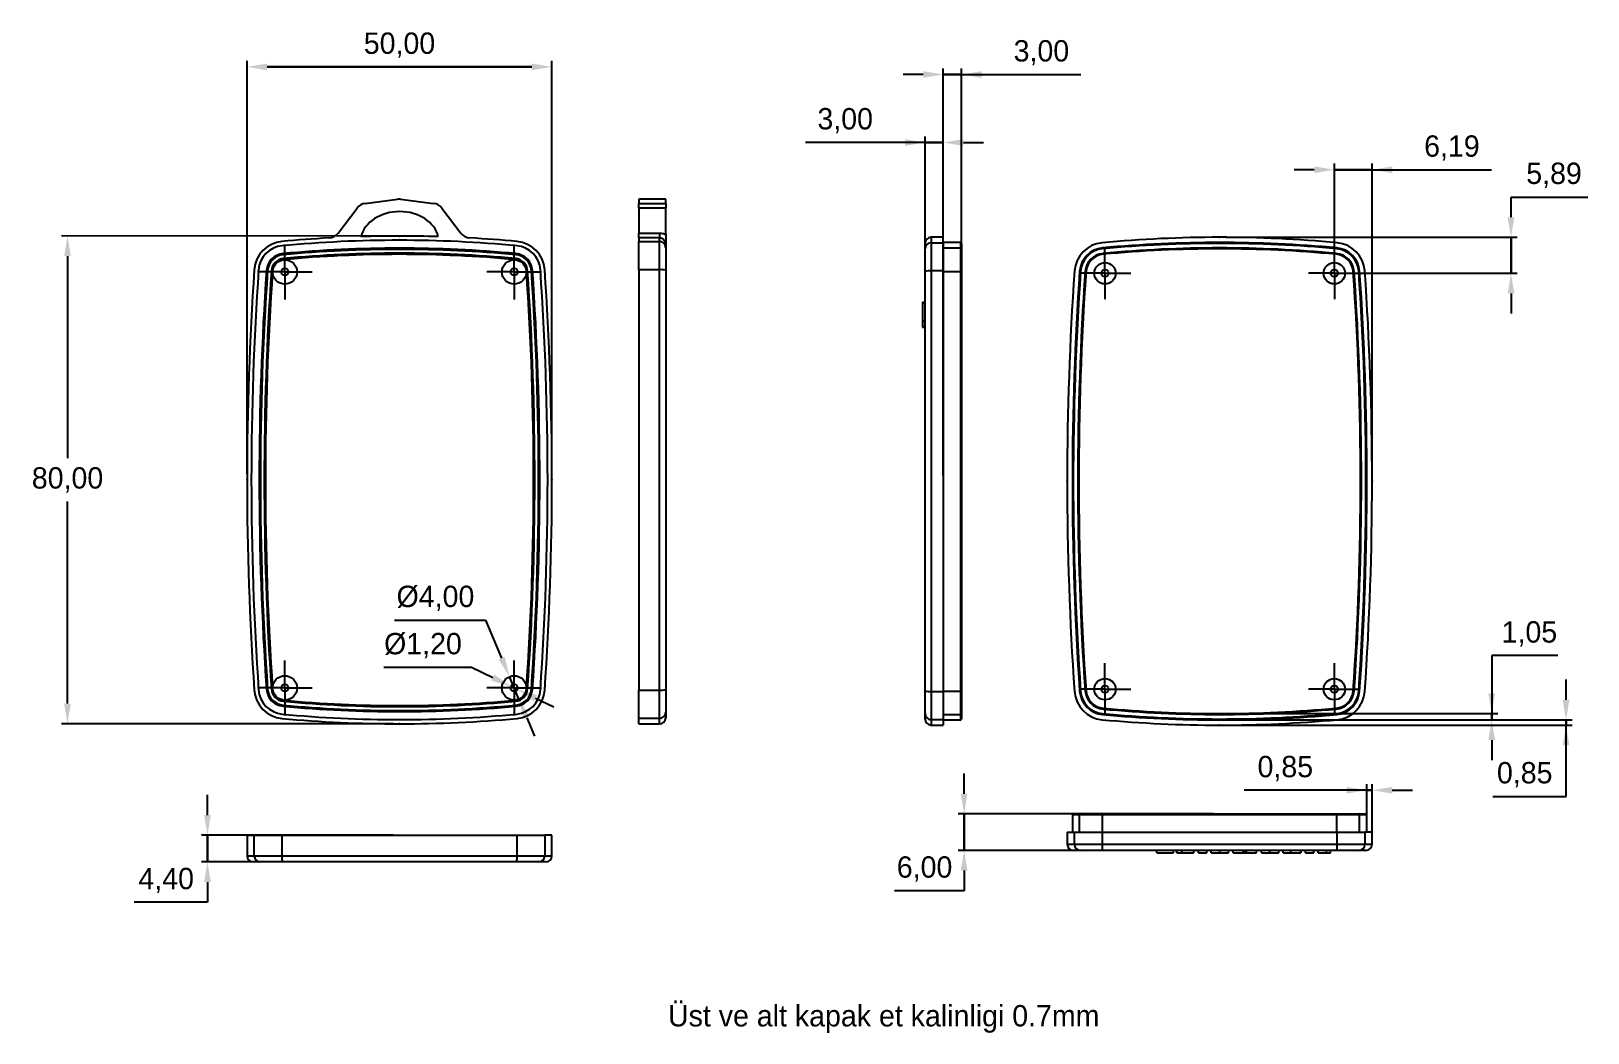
# Model space of a CAD drawing. Extents: x 13 to 268, y 44 to 208.
import ezdxf

# ---------------------------------------------------------------- set-up
doc = ezdxf.new("R2010")
doc.units = 0
doc.header["$PDSIZE"] = -1
doc.layers.get('0').update_dxf_attribs({"linetype": 'CONTINUOUS'})
doc.layers.get('DEFPOINTS').update_dxf_attribs({"linetype": 'CONTINUOUS'})
doc.dimstyles.new('ISO-25', dxfattribs={"dimtxt": 2.5, "dimasz": 2.5, "dimexe": 1.25, "dimexo": 0.625, "dimtad": 1, "dimtxsty": 'STANDARD', "dimcen": 2.5, "dimazin": 3, "dimtfac": 1, "dimtmove": 0, "dimatfit": 3})

# ---------------------------------------------------------------- blocks, each defined once
blk = doc.blocks.new('SW_CENTERMARKSYMBOL_0')
at = {"color": 0, "linetype": 'CONTINUOUS'}
for p, q in [((0, 2.5), (0, 4.25)), ((-2.5, 0), (-4.25, 0)), ((0, 0), (-2.5, 0)), ((0, 0), (0, 2.5)), ((0, 0), (0, -2.5)), ((0, 0), (2.5, 0)), ((2.5, 0), (4.25, 0)), ((0, -2.5), (0, -4.25))]:
    blk.add_line(p, q, dxfattribs=at)
blk = doc.blocks.new('SW_CENTERMARKSYMBOL_1')
at = {"color": 0, "linetype": 'CONTINUOUS'}
for p, q in [((0, 2.5), (0, 4.25)), ((-2.5, 0), (-4.25, 0)), ((0, 0), (-2.5, 0)), ((0, 0), (0, 2.5)), ((0, 0), (0, -2.5)), ((0, 0), (2.5, 0)), ((2.5, 0), (4.25, 0)), ((0, -2.5), (0, -4.25))]:
    blk.add_line(p, q, dxfattribs=at)
blk = doc.blocks.new('SW_CENTERMARKSYMBOL_2')
at = {"color": 0, "linetype": 'CONTINUOUS'}
for p, q in [((0, 2.5), (0, 4.25)), ((-2.5, 0), (-4.25, 0)), ((0, 0), (-2.5, 0)), ((0, 0), (0, 2.5)), ((0, 0), (0, -2.5)), ((0, 0), (2.5, 0)), ((2.5, 0), (4.25, 0)), ((0, -2.5), (0, -4.25))]:
    blk.add_line(p, q, dxfattribs=at)
blk = doc.blocks.new('SW_CENTERMARKSYMBOL_3')
at = {"color": 0, "linetype": 'CONTINUOUS'}
for p, q in [((0, 2.5), (0, 4.25)), ((-2.5, 0), (-4.25, 0)), ((0, 0), (-2.5, 0)), ((0, 0), (0, 2.5)), ((0, 0), (0, -2.5)), ((0, 0), (2.5, 0)), ((2.5, 0), (4.25, 0)), ((0, -2.5), (0, -4.25))]:
    blk.add_line(p, q, dxfattribs=at)
blk = doc.blocks.new('SW_CENTERMARKSYMBOL_4')
at = {"color": 0, "linetype": 'CONTINUOUS'}
for p, q in [((0, 2.5), (0, 4.5)), ((-2.5, 0), (-4.5, 0)), ((0, 0), (-2.5, 0)), ((0, 0), (0, 2.5)), ((0, 0), (0, -2.5)), ((0, 0), (2.5, 0)), ((2.5, 0), (4.5, 0)), ((0, -2.5), (0, -4.5))]:
    blk.add_line(p, q, dxfattribs=at)
blk = doc.blocks.new('SW_CENTERMARKSYMBOL_5')
at = {"color": 0, "linetype": 'CONTINUOUS'}
for p, q in [((0, 2.5), (0, 4.5)), ((-2.5, 0), (-4.5, 0)), ((0, 0), (-2.5, 0)), ((0, 0), (0, 2.5)), ((0, 0), (0, -2.5)), ((0, 0), (2.5, 0)), ((2.5, 0), (4.5, 0)), ((0, -2.5), (0, -4.5))]:
    blk.add_line(p, q, dxfattribs=at)
blk = doc.blocks.new('SW_CENTERMARKSYMBOL_6')
at = {"color": 0, "linetype": 'CONTINUOUS'}
for p, q in [((0, 2.5), (0, 4.5)), ((-2.5, 0), (-4.5, 0)), ((0, 0), (-2.5, 0)), ((0, 0), (0, 2.5)), ((0, 0), (0, -2.5)), ((0, 0), (2.5, 0)), ((2.5, 0), (4.5, 0)), ((0, -2.5), (0, -4.5))]:
    blk.add_line(p, q, dxfattribs=at)
blk = doc.blocks.new('SW_CENTERMARKSYMBOL_7')
at = {"color": 0, "linetype": 'CONTINUOUS'}
for p, q in [((0, 2.5), (0, 4.5)), ((-2.5, 0), (-4.5, 0)), ((0, 0), (-2.5, 0)), ((0, 0), (0, 2.5)), ((0, 0), (0, -2.5)), ((0, 0), (2.5, 0)), ((2.5, 0), (4.5, 0)), ((0, -2.5), (0, -4.5))]:
    blk.add_line(p, q, dxfattribs=at)
blk = doc.blocks.new('*D9')
at = {"color": 0}
for p, q in [((72.6, 174.43), (18.15, 174.44)), ((19.15, 171.14), (19.15, 138)), ((19.14, 97.74), (19.15, 130.87)), ((72.59, 94.43), (18.14, 94.44))]:
    blk.add_line(p, q, dxfattribs=at)
for points in [[(19.7, 171.14), (18.6, 171.14), (19.15, 174.44)], [(18.59, 97.74), (19.69, 97.74), (19.14, 94.44)]]:
    blk.add_solid(points, dxfattribs=at)
at = {"layer": 'DEFPOINTS', "color": 0}
for p in [(73.6, 174.43), (19.14, 94.44), (73.59, 94.43)]:
    blk.add_point(p, dxfattribs=at)
at = {"color": 0, "insert": (19.15, 134.44), "char_height": 3.5, "attachment_point": 5}
blk.add_mtext('80,00', dxfattribs=at)
blk = doc.blocks.new('*D10')
at = {"color": 0}
for p, q in [((42.1, 79.48), (42.1, 82.78)), ((72.59, 76.18), (41.1, 76.18)), ((42.1, 76.18), (42.1, 71.78)), ((42.1, 71.78), (42.1, 76.18)), ((72.59, 71.78), (41.1, 71.78)), ((42.1, 68.47), (42.1, 65.17)), ((42.1, 65.17), (30.08, 65.17))]:
    blk.add_line(p, q, dxfattribs=at)
for points in [[(41.55, 79.48), (42.65, 79.48), (42.1, 76.18)], [(42.65, 68.47), (41.55, 68.47), (42.1, 71.78)]]:
    blk.add_solid(points, dxfattribs=at)
at = {"layer": 'DEFPOINTS', "color": 0}
for p in [(73.59, 76.18), (42.1, 71.78), (73.59, 71.78)]:
    blk.add_point(p, dxfattribs=at)
at = {"color": 0, "insert": (35.33, 68.74), "char_height": 3.5, "attachment_point": 5}
blk.add_mtext('4,40', dxfattribs=at)
blk = doc.blocks.new('*D11')
at = {"color": 0}
for p, q in [((48.59, 135.43), (48.59, 203.17)), ((51.89, 202.17), (95.29, 202.17)), ((95.29, 202.17), (51.89, 202.17)), ((98.59, 135.43), (98.59, 203.17))]:
    blk.add_line(p, q, dxfattribs=at)
for points in [[(51.89, 202.72), (51.89, 201.62), (48.59, 202.17)], [(95.29, 201.62), (95.29, 202.72), (98.59, 202.17)]]:
    blk.add_solid(points, dxfattribs=at)
at = {"layer": 'DEFPOINTS', "color": 0}
for p in [(98.59, 202.17), (48.59, 134.43), (98.59, 134.43)]:
    blk.add_point(p, dxfattribs=at)
at = {"color": 0, "insert": (73.59, 205.73), "char_height": 3.5, "attachment_point": 5}
blk.add_mtext('50,00', dxfattribs=at)
blk = doc.blocks.new('*D12')
at = {"color": 0}
for p, q in [((72.78, 111.45), (87.72, 111.45)), ((87.72, 111.45), (90.34, 105.21)), ((93.18, 98.48), (91.62, 102.17)), ((94.46, 95.43), (95.74, 92.39))]:
    blk.add_line(p, q, dxfattribs=at)
for points in [[(89.84, 105), (90.85, 105.42), (91.62, 102.17)], [(94.96, 95.65), (93.95, 95.22), (93.18, 98.48)]]:
    blk.add_solid(points, dxfattribs=at)
at = {"layer": 'DEFPOINTS', "color": 0}
for p in [(91.62, 102.17), (93.18, 98.48)]:
    blk.add_point(p, dxfattribs=at)
at = {"color": 0, "insert": (79.49, 115.01), "char_height": 3.5, "attachment_point": 5}
blk.add_mtext('%%c4,00', dxfattribs=at)
blk = doc.blocks.new('*D13')
at = {"color": 0}
for p, q in [((71.03, 103.7), (85.38, 103.7)), ((85.38, 103.7), (88.88, 102.01)), ((92.94, 100.06), (91.86, 100.58)), ((95.92, 98.63), (98.89, 97.2))]:
    blk.add_line(p, q, dxfattribs=at)
for points in [[(88.65, 101.52), (89.12, 102.51), (91.86, 100.58)], [(96.16, 99.13), (95.68, 98.13), (92.94, 100.06)]]:
    blk.add_solid(points, dxfattribs=at)
at = {"layer": 'DEFPOINTS', "color": 0}
for p in [(91.86, 100.58), (92.94, 100.06)]:
    blk.add_point(p, dxfattribs=at)
at = {"color": 0, "insert": (77.44, 107.26), "char_height": 3.5, "attachment_point": 5}
blk.add_mtext('%%c1,20', dxfattribs=at)
blk = doc.blocks.new('*D18')
at = {"color": 0}
for p, q in [((264.9, 98.37), (264.9, 101.68)), ((209.09, 95.07), (265.9, 95.07)), ((264.9, 94.22), (264.9, 95.07)), ((264.9, 95.07), (264.9, 94.22)), ((209.09, 94.22), (265.9, 94.22)), ((264.9, 82.52), (264.9, 94.22)), ((252.87, 82.52), (264.9, 82.52))]:
    blk.add_line(p, q, dxfattribs=at)
for points in [[(264.35, 98.37), (265.45, 98.37), (264.9, 95.07)], [(265.45, 90.92), (264.35, 90.92), (264.9, 94.22)]]:
    blk.add_solid(points, dxfattribs=at)
at = {"layer": 'DEFPOINTS', "color": 0}
for p in [(208.09, 95.07), (264.9, 95.07), (208.09, 94.22)]:
    blk.add_point(p, dxfattribs=at)
at = {"color": 0, "insert": (258.12, 86.09), "char_height": 3.5, "attachment_point": 5}
blk.add_mtext('0,85', dxfattribs=at)
blk = doc.blocks.new('*D19')
at = {"color": 0}
for p, q in [((263.56, 105.62), (252.7, 105.62)), ((252.7, 105.62), (252.7, 96.12)), ((210.08, 96.12), (253.7, 96.12)), ((210.09, 95.07), (253.7, 95.07)), ((252.7, 95.07), (252.7, 96.12)), ((252.7, 96.12), (252.7, 95.07)), ((252.7, 91.77), (252.7, 88.47))]:
    blk.add_line(p, q, dxfattribs=at)
for points in [[(252.15, 99.43), (253.25, 99.43), (252.7, 96.12)], [(253.25, 91.77), (252.15, 91.77), (252.7, 95.07)]]:
    blk.add_solid(points, dxfattribs=at)
at = {"layer": 'DEFPOINTS', "color": 0}
for p in [(209.08, 96.12), (209.09, 95.07), (252.7, 96.12)]:
    blk.add_point(p, dxfattribs=at)
at = {"color": 0, "insert": (258.89, 109.18), "char_height": 3.5, "attachment_point": 5}
blk.add_mtext('1,05', dxfattribs=at)
blk = doc.blocks.new('*D20')
at = {"color": 0}
for p, q in [((166.19, 82.97), (166.19, 86.28)), ((207.09, 79.67), (165.19, 79.67)), ((166.19, 79.67), (166.19, 73.67)), ((166.19, 73.67), (166.19, 79.67)), ((207.1, 73.67), (165.19, 73.67)), ((166.19, 70.37), (166.19, 67.07)), ((166.19, 67.07), (154.75, 67.07))]:
    blk.add_line(p, q, dxfattribs=at)
for points in [[(165.64, 82.97), (166.74, 82.97), (166.19, 79.67)], [(166.74, 70.37), (165.64, 70.37), (166.19, 73.67)]]:
    blk.add_solid(points, dxfattribs=at)
at = {"layer": 'DEFPOINTS', "color": 0}
for p in [(208.09, 79.67), (166.19, 73.67), (208.1, 73.67)]:
    blk.add_point(p, dxfattribs=at)
at = {"color": 0, "insert": (159.7, 70.63), "char_height": 3.5, "attachment_point": 5}
blk.add_mtext('6,00', dxfattribs=at)
blk = doc.blocks.new('*D21')
at = {"color": 0}
for p, q in [((255.87, 180.83), (268.47, 180.83)), ((255.87, 177.52), (255.87, 180.83)), ((209.09, 174.22), (256.87, 174.22)), ((255.87, 168.33), (255.87, 174.22)), ((255.87, 174.22), (255.87, 168.33)), ((227.9, 168.33), (256.87, 168.33)), ((255.87, 165.03), (255.87, 161.73))]:
    blk.add_line(p, q, dxfattribs=at)
for points in [[(255.32, 177.52), (256.42, 177.52), (255.87, 174.22)], [(256.42, 165.03), (255.32, 165.03), (255.87, 168.33)]]:
    blk.add_solid(points, dxfattribs=at)
at = {"layer": 'DEFPOINTS', "color": 0}
for p in [(208.09, 174.22), (255.87, 174.22), (226.9, 168.33)]:
    blk.add_point(p, dxfattribs=at)
at = {"color": 0, "insert": (262.93, 184.39), "char_height": 3.5, "attachment_point": 5}
blk.add_mtext('5,89', dxfattribs=at)
blk = doc.blocks.new('*D22')
at = {"color": 0}
for p, q in [((223.6, 185.3), (220.29, 185.3)), ((226.9, 169.33), (226.9, 186.3)), ((226.9, 185.3), (252.66, 185.3)), ((226.9, 185.3), (233.09, 185.3)), ((233.09, 185.3), (226.9, 185.3)), ((233.09, 135.22), (233.09, 186.3))]:
    blk.add_line(p, q, dxfattribs=at)
for points in [[(223.6, 184.75), (223.6, 185.85), (226.9, 185.3)], [(236.39, 185.85), (236.39, 184.75), (233.09, 185.3)]]:
    blk.add_solid(points, dxfattribs=at)
at = {"layer": 'DEFPOINTS', "color": 0}
for p in [(233.09, 185.3), (226.9, 168.33), (233.09, 134.22)]:
    blk.add_point(p, dxfattribs=at)
at = {"color": 0, "insert": (246.18, 188.86), "char_height": 3.5, "attachment_point": 5}
blk.add_mtext('6,19', dxfattribs=at)
blk = doc.blocks.new('*D23')
at = {"color": 0}
for p, q in [((162.77, 189.77), (140.2, 189.77)), ((159.77, 135.22), (159.77, 190.77)), ((162.77, 189.77), (159.77, 189.77)), ((159.77, 189.77), (162.77, 189.77)), ((162.77, 135.22), (162.77, 190.77)), ((166.07, 189.77), (169.37, 189.77))]:
    blk.add_line(p, q, dxfattribs=at)
for points in [[(156.47, 189.22), (156.47, 190.32), (159.77, 189.77)], [(166.07, 190.32), (166.07, 189.22), (162.77, 189.77)]]:
    blk.add_solid(points, dxfattribs=at)
at = {"layer": 'DEFPOINTS', "color": 0}
for p in [(159.77, 189.77), (159.77, 134.22), (162.77, 134.22)]:
    blk.add_point(p, dxfattribs=at)
at = {"color": 0, "insert": (146.68, 193.34), "char_height": 3.5, "attachment_point": 5}
blk.add_mtext('3,00', dxfattribs=at)
blk = doc.blocks.new('*D24')
at = {"color": 0}
for p, q in [((162.77, 136.22), (162.77, 201.92)), ((165.77, 135.22), (165.77, 201.92)), ((159.47, 200.92), (156.17, 200.92)), ((162.77, 200.92), (185.34, 200.92)), ((162.77, 200.92), (165.77, 200.92)), ((165.77, 200.92), (162.77, 200.92))]:
    blk.add_line(p, q, dxfattribs=at)
for points in [[(159.47, 200.37), (159.47, 201.47), (162.77, 200.92)], [(169.07, 201.47), (169.07, 200.37), (165.77, 200.92)]]:
    blk.add_solid(points, dxfattribs=at)
at = {"layer": 'DEFPOINTS', "color": 0}
for p in [(165.77, 200.92), (162.77, 135.22), (165.77, 134.22)]:
    blk.add_point(p, dxfattribs=at)
at = {"color": 0, "insert": (178.86, 204.48), "char_height": 3.5, "attachment_point": 5}
blk.add_mtext('3,00', dxfattribs=at)
blk = doc.blocks.new('*D25')
at = {"color": 0}
for p, q in [((232.24, 79.1), (232.24, 84.54)), ((233.09, 76.67), (233.09, 84.54)), ((232.24, 83.54), (212.09, 83.54)), ((228.94, 83.54), (225.64, 83.54)), ((232.24, 83.54), (233.09, 83.54)), ((233.09, 83.54), (232.24, 83.54)), ((236.39, 83.54), (239.69, 83.54))]:
    blk.add_line(p, q, dxfattribs=at)
for points in [[(228.94, 82.99), (228.94, 84.09), (232.24, 83.54)], [(236.39, 84.09), (236.39, 82.99), (233.09, 83.54)]]:
    blk.add_solid(points, dxfattribs=at)
at = {"layer": 'DEFPOINTS', "color": 0}
for p in [(233.09, 83.54), (232.24, 78.1), (233.09, 75.67)]:
    blk.add_point(p, dxfattribs=at)
at = {"color": 0, "insert": (218.86, 87.1), "char_height": 3.5, "attachment_point": 5}
blk.add_mtext('0,85', dxfattribs=at)

msp = doc.modelspace()

# ---------------------------------------------------------------- linework, layer by layer
at = {"color": 7, "linetype": 'CONTINUOUS'}
for p, q in [((63.511, 174.896), (66.648, 179.016)), ((67.988, 179.788), (73.266, 180.458)), ((73.763, 180.459), (79.191, 179.786)), ((80.536, 179.013), (83.671, 174.896)), ((117.245, 180.474), (112.845, 180.474)), ((112.845, 180.459), (112.845, 180.474)), ((117.245, 180.459), (112.845, 180.459)), ((112.845, 180.459), (112.845, 179.786)), ((112.845, 179.786), (117.245, 179.786)), ((112.845, 179.013), (112.845, 179.786)), ((117.245, 179.013), (112.845, 179.013)), ((112.845, 179.013), (112.845, 174.896)), ((117.245, 180.474), (117.245, 180.459)), ((117.245, 179.786), (117.245, 180.459)), ((117.245, 179.786), (117.245, 179.013)), ((117.245, 174.717), (117.245, 179.013)), ((112.845, 174.896), (116.245, 174.896)), ((112.845, 174.111), (112.845, 174.896)), ((116.245, 174.111), (112.845, 174.111)), ((112.845, 174.111), (112.845, 173.54)), ((116.245, 174.896), (116.245, 174.111)), ((116.245, 173.54), (116.245, 174.111)), ((162.77, 174.222), (160.77, 174.222)), ((162.77, 173.331), (162.77, 174.222)), ((54.512, 171.365), (54.495, 171.549)), ((92.672, 171.365), (92.689, 171.549)), ((112.845, 173.54), (116.245, 173.54)), ((112.845, 168.907), (112.845, 173.54)), ((116.245, 168.907), (116.245, 173.54)), ((117.245, 172.955), (117.245, 172.544)), ((117.245, 172.544), (117.245, 168.838)), ((159.77, 172.335), (159.77, 173.222)), ((159.77, 168.628), (159.77, 172.335)), ((160.77, 173.331), (160.77, 168.697)), ((160.77, 173.331), (162.77, 173.331)), ((165.62, 173.372), (162.77, 173.372)), ((162.77, 173.331), (162.77, 168.697)), ((162.77, 172.484), (165.62, 172.484)), ((165.62, 168.639), (165.62, 172.484)), ((165.77, 173.222), (165.77, 172.335)), ((165.77, 172.335), (165.77, 168.628)), ((188.886, 172.484), (188.9, 172.335)), ((188.983, 171.439), (188.969, 171.588)), ((227.209, 171.588), (227.196, 171.439)), ((227.292, 172.484), (227.279, 172.335)), ((51.962, 168.756), (51.779, 168.768)), ((52.593, 168.712), (52.776, 168.699)), ((54.57, 170.736), (54.587, 170.553)), ((92.614, 170.736), (92.597, 170.553)), ((94.591, 168.712), (94.408, 168.699)), ((95.221, 168.756), (95.405, 168.768)), ((112.845, 168.907), (112.845, 99.955)), ((116.245, 168.907), (112.845, 168.907)), ((116.245, 99.955), (116.245, 168.907)), ((117.245, 168.838), (117.245, 100.024)), ((159.77, 99.815), (159.77, 168.628)), ((160.77, 168.697), (160.77, 99.746)), ((162.77, 168.697), (160.77, 168.697)), ((162.77, 168.697), (162.77, 99.746)), ((162.77, 168.639), (165.62, 168.639)), ((165.62, 99.805), (165.62, 168.639)), ((165.77, 168.628), (165.77, 99.815)), ((185.278, 168.628), (185.129, 168.639)), ((186.176, 168.566), (186.027, 168.576)), ((230.152, 168.576), (230.002, 168.566)), ((231.05, 168.639), (230.9, 168.628)), ((159.37, 163.582), (159.37, 163.538)), ((159.37, 163.582), (159.77, 163.582)), ((159.37, 163.491), (159.77, 163.491)), ((159.37, 163.491), (159.37, 160.449)), ((159.37, 160.449), (159.37, 159.587)), ((159.37, 160.449), (159.77, 160.449)), ((159.37, 159.587), (159.77, 159.587)), ((159.37, 159.539), (159.37, 159.496)), ((159.37, 159.496), (159.77, 159.496)), ((51.962, 100.106), (51.779, 100.094)), ((52.593, 100.15), (52.776, 100.163)), ((94.591, 100.15), (94.408, 100.163)), ((95.221, 100.106), (95.405, 100.094)), ((112.845, 99.955), (116.245, 99.955)), ((112.845, 95.322), (112.845, 99.955)), ((116.245, 95.322), (116.245, 99.955)), ((117.245, 100.024), (117.245, 96.318)), ((159.77, 96.108), (159.77, 99.815)), ((160.77, 99.746), (162.77, 99.746)), ((160.77, 99.746), (160.77, 95.113)), ((162.77, 99.805), (165.62, 99.805)), ((162.77, 99.746), (162.77, 95.113)), ((165.62, 95.959), (165.62, 99.805)), ((165.77, 99.815), (165.77, 96.108)), ((185.278, 99.815), (185.129, 99.805)), ((186.176, 99.877), (186.027, 99.867)), ((230.152, 99.867), (230.002, 99.877)), ((231.05, 99.805), (230.9, 99.815)), ((54.512, 97.497), (54.495, 97.313)), ((54.57, 98.126), (54.587, 98.309)), ((92.614, 98.126), (92.597, 98.309)), ((92.672, 97.497), (92.689, 97.313)), ((116.245, 95.322), (112.845, 95.322)), ((112.845, 94.431), (112.845, 95.322)), ((117.245, 96.318), (117.245, 95.431)), ((159.77, 95.222), (159.77, 96.108)), ((162.77, 95.113), (160.77, 95.113)), ((162.77, 95.959), (165.62, 95.959)), ((162.77, 95.113), (162.77, 94.222)), ((162.77, 95.072), (165.62, 95.072)), ((165.77, 96.108), (165.77, 95.222)), ((188.9, 96.108), (188.886, 95.959)), ((188.983, 97.005), (188.969, 96.855)), ((227.209, 96.855), (227.196, 97.005)), ((227.279, 96.108), (227.292, 95.959)), ((112.845, 94.431), (116.245, 94.431)), ((160.77, 94.222), (162.77, 94.222)), ((183.939, 79.522), (183.939, 76.672)), ((184.089, 79.672), (185.278, 79.672)), ((185.129, 76.672), (185.129, 79.522)), ((188.886, 79.522), (185.129, 79.522)), ((185.278, 79.672), (188.9, 79.672)), ((188.886, 76.672), (188.886, 79.522)), ((227.292, 79.522), (188.886, 79.522)), ((188.9, 79.672), (227.279, 79.672)), ((227.279, 79.672), (230.9, 79.672)), ((227.292, 76.672), (227.292, 79.522)), ((231.05, 79.522), (227.292, 79.522)), ((230.9, 79.672), (232.089, 79.672)), ((231.05, 76.672), (231.05, 79.522)), ((232.239, 76.672), (232.239, 79.522)), ((183.089, 76.672), (183.089, 74.672)), ((183.089, 76.672), (184.281, 76.672)), ((184.281, 74.672), (184.281, 76.672)), ((184.281, 76.672), (188.808, 76.672)), ((188.808, 76.672), (227.371, 76.672)), ((188.808, 76.672), (188.808, 74.672)), ((227.371, 74.672), (227.371, 76.672)), ((227.371, 76.672), (231.898, 76.672)), ((231.898, 76.672), (231.898, 74.672)), ((233.089, 76.672), (231.898, 76.672)), ((233.089, 74.672), (233.089, 76.672)), ((48.592, 76.175), (48.592, 72.775)), ((48.592, 76.175), (49.784, 76.175)), ((49.784, 72.775), (49.784, 76.175)), ((49.784, 76.175), (54.311, 76.175)), ((54.311, 76.175), (92.873, 76.175)), ((54.311, 76.175), (54.311, 72.775)), ((92.873, 72.775), (92.873, 76.175)), ((92.873, 76.175), (97.4, 76.175)), ((97.4, 76.175), (97.4, 72.775)), ((98.592, 76.175), (97.4, 76.175)), ((98.592, 72.775), (98.592, 76.175)), ((184.281, 74.672), (188.808, 74.672)), ((188.808, 74.672), (227.371, 74.672)), ((227.371, 74.672), (231.898, 74.672)), ((50.781, 71.775), (49.592, 71.775)), ((49.784, 72.775), (54.311, 72.775)), ((54.403, 71.775), (50.781, 71.775)), ((54.311, 72.775), (92.873, 72.775)), ((92.781, 71.775), (54.403, 71.775)), ((96.403, 71.775), (92.781, 71.775)), ((92.873, 72.775), (97.4, 72.775)), ((97.592, 71.775), (96.403, 71.775)), ((185.278, 73.672), (184.089, 73.672)), ((188.9, 73.672), (185.278, 73.672)), ((227.279, 73.672), (188.9, 73.672)), ((197.783, 73.272), (197.783, 73.672)), ((197.783, 73.272), (200.507, 73.272)), ((200.507, 73.272), (200.507, 73.672)), ((201.057, 73.272), (201.057, 73.672)), ((201.057, 73.272), (201.952, 73.272)), ((201.952, 73.272), (201.952, 73.672)), ((203.872, 73.272), (203.872, 73.672)), ((204.604, 73.272), (204.604, 73.672)), ((204.604, 73.272), (205.966, 73.272)), ((205.966, 73.272), (205.966, 73.672)), ((206.698, 73.272), (206.698, 73.672)), ((208.105, 73.272), (208.105, 73.672)), ((209.558, 73.272), (209.558, 73.672)), ((210.29, 73.272), (210.29, 73.672)), ((210.29, 73.272), (211.948, 73.272)), ((211.948, 73.272), (211.948, 73.672)), ((212.117, 73.272), (212.117, 73.672)), ((212.117, 73.272), (212.235, 73.272)), ((212.235, 73.272), (212.235, 73.672)), ((212.235, 73.272), (212.487, 73.272)), ((212.487, 73.272), (212.487, 73.672)), ((212.487, 73.272), (214.149, 73.272)), ((214.149, 73.272), (214.149, 73.672)), ((214.926, 73.272), (214.926, 73.672)), ((216.333, 73.272), (216.333, 73.672)), ((217.786, 73.272), (217.786, 73.672)), ((218.518, 73.272), (218.518, 73.672)), ((218.518, 73.272), (219.768, 73.272)), ((219.768, 73.272), (219.768, 73.672)), ((221.378, 73.272), (221.378, 73.672)), ((221.469, 73.272), (221.469, 73.672)), ((222.155, 73.272), (222.155, 73.672)), ((222.155, 73.272), (223.517, 73.272)), ((223.517, 73.272), (223.517, 73.672)), ((224.249, 73.272), (224.249, 73.672)), ((224.249, 73.272), (225.611, 73.272)), ((225.611, 73.272), (225.611, 73.672)), ((225.611, 73.272), (226.292, 73.272)), ((226.292, 73.272), (226.292, 73.672)), ((230.9, 73.672), (227.279, 73.672)), ((232.089, 73.672), (230.9, 73.672))]:
    msp.add_line(p, q, dxfattribs=at)
at = {"color": 8, "linetype": 'CONTINUOUS'}
for p, q in [((160.77, 174.222), (160.77, 173.331)), ((165.62, 172.484), (165.62, 173.372)), ((116.245, 94.431), (116.245, 95.322)), ((160.77, 95.113), (160.77, 94.222)), ((165.62, 95.072), (165.62, 95.959)), ((185.129, 79.522), (183.939, 79.522)), ((232.239, 79.522), (231.05, 79.522)), ((183.089, 74.672), (184.281, 74.672)), ((231.898, 74.672), (233.089, 74.672)), ((48.592, 72.775), (49.784, 72.775)), ((97.4, 72.775), (98.592, 72.775))]:
    msp.add_line(p, q, dxfattribs=at)
at = {"color": 7, "linetype": 'CONTINUOUS'}
for centre, radius in [((54.784, 168.54), 2), ((54.784, 168.54), 0.6), ((92.4, 168.54), 2), ((92.4, 168.54), 0.6), ((189.281, 168.331), 1.75), ((189.281, 168.331), 0.6), ((226.898, 168.331), 1.75), ((226.898, 168.331), 0.6), ((54.784, 100.322), 2), ((92.4, 100.322), 2), ((54.784, 100.322), 0.6), ((92.4, 100.322), 0.6), ((189.281, 100.113), 1.75), ((189.281, 100.113), 0.6), ((226.898, 100.113), 1.75), ((226.898, 100.113), 0.6)]:
    msp.add_circle(centre, radius, dxfattribs=at)
for centre, radius, start, end in [((68.239, 177.804), 2, 97.23223, 142.7106), ((73.517, 178.474), 2, 82.9359, 97.23223), ((78.945, 177.801), 2, 37.28987, 82.9359), ((73.592, -34.652), 209.083, 93.16977, 95.29128), ((73.592, -34.652), 208.383, 84.70872, 95.29128), ((61.92, 176.108), 2, 273.16977, 322.7106), ((73.592, -34.652), 209.083, 88.26244, 91.73253), ((85.262, 176.108), 2, 217.28987, 266.83079), ((73.592, -34.652), 209.083, 84.70872, 86.83079), ((160.77, 173.222), 1, 90, 180), ((208.089, -34.862), 209.083, 84.70872, 95.29128), ((54.772, 168.561), 5, 95.29128, 176.04101), ((54.772, 168.561), 4.3, 95.29128, 176.04101), ((54.772, 168.561), 3, 95.29128, 176.04101), ((54.772, 168.561), 2.816, 95.29128, 176.04101), ((73.592, -34.652), 207.083, 84.70872, 95.29128), ((73.592, -34.652), 206.899, 84.70872, 95.29128), ((73.592, -34.652), 206.268, 84.70872, 95.29128), ((73.592, -34.652), 206.083, 84.70872, 95.29128), ((92.412, 168.561), 2.816, 3.95899, 84.70872), ((92.412, 168.561), 3, 3.95899, 84.70872), ((92.412, 168.561), 4.3, 3.95899, 84.70872), ((92.412, 168.561), 5, 3.95899, 84.70872), ((116.248, 172.542), 0.998, 0.1226, 90.12208), ((160.768, 172.333), 0.998, 89.87792, 179.8774), ((165.62, 173.222), 0.15, 0, 90), ((165.621, 172.335), 0.15, 0.1226, 90.12208), ((189.269, 168.352), 5, 95.29128, 176.04101), ((189.269, 168.352), 4.15, 95.29128, 176.04101), ((189.269, 168.352), 4, 95.29128, 176.04101), ((189.269, 168.352), 3.25, 95.29128, 176.04101), ((189.269, 168.352), 3.1, 95.29128, 176.04101), ((208.089, -34.862), 208.233, 84.70872, 95.29128), ((208.089, -34.862), 208.083, 84.70872, 95.29128), ((208.089, -34.862), 207.333, 84.70872, 95.29128), ((208.089, -34.862), 207.183, 84.70872, 95.29128), ((226.91, 168.352), 3.1, 3.95899, 84.70872), ((226.91, 168.352), 3.25, 3.95899, 84.70872), ((226.91, 168.352), 4, 3.95899, 84.70872), ((226.91, 168.352), 4.15, 3.95899, 84.70872), ((226.91, 168.352), 5, 3.95899, 84.70872), ((547.931, 134.431), 499.339, 176.04101, 183.95899), ((547.931, 134.431), 498.639, 176.04101, 183.95899), ((547.931, 134.431), 497.339, 176.04101, 183.95899), ((547.931, 134.431), 497.155, 176.04101, 183.95899), ((547.931, 134.431), 496.523, 176.04101, 183.95899), ((547.931, 134.431), 496.339, 176.04101, 183.95899), ((54.772, 168.561), 2.184, 95.29128, 176.04101), ((54.772, 168.561), 2, 95.29128, 176.04101), ((92.412, 168.561), 2, 3.95899, 84.70872), ((92.412, 168.561), 2.184, 3.95899, 84.70872), ((-400.747, 134.431), 496.339, 356.04101, 3.95899), ((-400.747, 134.431), 496.523, 356.04101, 3.95899), ((-400.747, 134.431), 497.155, 356.04101, 3.95899), ((-400.747, 134.431), 497.339, 356.04101, 3.95899), ((-400.747, 134.431), 498.639, 356.04101, 3.95899), ((-400.747, 134.431), 499.339, 356.04101, 3.95899), ((116.494, 165.234), 3.681, 78.22531, 93.87555), ((160.521, 165.025), 3.681, 86.12445, 101.77469), ((165.658, 168.088), 0.552, 78.22531, 93.87555), ((682.429, 134.222), 499.339, 176.04101, 183.95899), ((682.429, 134.222), 498.489, 176.04101, 183.95899), ((682.429, 134.222), 498.339, 176.04101, 183.95899), ((682.429, 134.222), 497.589, 176.04101, 183.95899), ((682.429, 134.222), 497.439, 176.04101, 183.95899), ((-266.25, 134.222), 497.439, 356.04101, 3.95899), ((-266.25, 134.222), 497.589, 356.04101, 3.95899), ((-266.25, 134.222), 498.339, 356.04101, 3.95899), ((-266.25, 134.222), 498.489, 356.04101, 3.95899), ((-266.25, 134.222), 499.339, 356.04101, 3.95899), ((54.772, 100.301), 5, 183.95899, 264.70872), ((54.772, 100.301), 4.3, 183.95899, 264.70872), ((54.772, 100.301), 3, 183.95899, 264.70872), ((54.772, 100.301), 2.816, 183.95899, 264.70872), ((54.772, 100.301), 2.184, 183.95899, 264.70872), ((54.772, 100.301), 2, 183.95899, 264.70872), ((92.412, 100.301), 2, 275.29128, 356.04101), ((92.412, 100.301), 2.184, 275.29128, 356.04101), ((92.412, 100.301), 2.816, 275.29128, 356.04101), ((92.412, 100.301), 3, 275.29128, 356.04101), ((92.412, 100.301), 4.3, 275.29128, 356.04101), ((92.412, 100.301), 5, 275.29128, 356.04101), ((116.494, 103.628), 3.681, 266.12445, 281.77469), ((160.521, 103.419), 3.681, 258.22531, 273.87555), ((165.658, 100.356), 0.552, 266.12445, 281.77469), ((189.269, 100.091), 5, 183.95899, 264.70872), ((189.269, 100.091), 4.15, 183.95899, 264.70872), ((189.269, 100.091), 4, 183.95899, 264.70872), ((189.269, 100.091), 3.25, 183.95899, 264.70872), ((189.269, 100.091), 3.1, 183.95899, 264.70872), ((226.91, 100.091), 3.1, 275.29128, 356.04101), ((226.91, 100.091), 3.25, 275.29128, 356.04101), ((226.91, 100.091), 4, 275.29128, 356.04101), ((226.91, 100.091), 4.15, 275.29128, 356.04101), ((226.91, 100.091), 5, 275.29128, 356.04101), ((73.592, 303.514), 207.083, 264.70872, 275.29128), ((73.592, 303.514), 206.899, 264.70872, 275.29128), ((73.592, 303.514), 206.268, 264.70872, 275.29128), ((73.592, 303.514), 206.083, 264.70872, 275.29128), ((73.592, 303.514), 209.083, 264.70872, 275.29128), ((73.592, 303.514), 208.383, 264.70872, 275.29128), ((116.248, 96.32), 0.998, 269.87792, 359.8774), ((116.245, 95.431), 1, 270, 0), ((160.768, 96.111), 0.998, 180.1226, 270.12208), ((160.77, 95.222), 1, 180, 270), ((165.621, 96.109), 0.15, 269.87792, 359.8774), ((165.62, 95.222), 0.15, 270, 0), ((208.089, 303.305), 209.083, 264.70872, 275.29128), ((208.089, 303.305), 208.233, 264.70872, 275.29128), ((208.089, 303.305), 208.083, 264.70872, 275.29128), ((208.089, 303.305), 207.333, 264.70872, 275.29128), ((208.089, 303.305), 207.183, 264.70872, 275.29128), ((184.089, 79.522), 0.15, 90, 180), ((185.279, 79.522), 0.15, 90.06853, 180.06836), ((189.303, 79.559), 0.419, 164.36726, 185.09502), ((226.875, 79.559), 0.419, 354.90498, 15.63274), ((230.9, 79.522), 0.15, 359.93164, 89.93147), ((232.089, 79.522), 0.15, 0, 90), ((184.089, 74.672), 1, 180, 270), ((185.28, 74.671), 0.999, 179.93164, 269.93147), ((191.588, 74.424), 2.791, 174.90498, 195.63274), ((224.591, 74.424), 2.791, 344.36726, 5.09502), ((230.899, 74.671), 0.999, 270.06853, 0.06836), ((232.089, 74.672), 1, 270, 0), ((49.592, 72.775), 1, 180, 270), ((50.782, 72.774), 0.999, 179.93164, 269.93147), ((57.091, 72.528), 2.791, 174.90498, 195.63274), ((90.093, 72.528), 2.791, 344.36726, 5.09502), ((96.402, 72.774), 0.999, 270.06853, 0.06836), ((97.592, 72.775), 1, 270, 0)]:
    msp.add_arc(centre, radius, start, end, dxfattribs=at)
msp.add_ellipse((73.592, 173.431), major_axis=(-6.436, -0.1), ratio=0.7781693, start_param=3.3031489, end_param=6.0817651, dxfattribs=at)
for points, knots in [([(116.245, 174.896), (116.419, 174.896), (116.589, 174.881), (116.923, 174.82), (117.088, 174.775), (117.245, 174.717)], [0, 0, 0, 0, 0.5, 0.5, 1, 1, 1, 1]), ([(117.245, 172.955), (117.245, 173.064), (117.233, 173.172), (117.179, 173.389), (117.138, 173.496), (117.015, 173.708), (116.936, 173.812), (116.754, 173.956), (116.682, 174.003), (116.499, 174.08), (116.378, 174.111), (116.245, 174.111)], [0, 0, 0, 0, 0.25, 0.25, 0.5, 0.5, 0.75, 0.75, 0.875, 0.875, 1, 1, 1, 1]), ([(117.245, 174.717), (117.245, 174.572), (117.245, 174.443), (117.245, 174.207), (117.245, 174.101), (117.245, 173.821), (117.245, 173.68), (117.245, 173.435), (117.245, 173.332), (117.245, 173.138), (117.245, 173.046), (117.245, 172.955)], [0, 0, 0, 0, 0.125, 0.125, 0.25, 0.25, 0.5, 0.5, 0.75, 0.75, 1, 1, 1, 1]), ([(201.952, 73.272), (202.02, 73.272), (202.152, 73.272), (202.341, 73.272), (202.514, 73.272), (202.671, 73.272), (202.811, 73.272), (202.934, 73.272), (203.041, 73.272), (203.134, 73.272), (203.216, 73.272), (203.293, 73.272), (203.365, 73.272), (203.434, 73.272), (203.498, 73.272), (203.56, 73.272), (203.617, 73.272), (203.67, 73.272), (203.717, 73.272), (203.76, 73.272), (203.794, 73.272), (203.822, 73.272), (203.845, 73.272), (203.86, 73.272), (203.871, 73.272), (203.871, 73.272), (203.872, 73.272)], [0, 0, 0, 0, 0.079725, 0.1531348, 0.2202409, 0.2810468, 0.3352889, 0.383301, 0.425075, 0.4603774, 0.4921937, 0.5228965, 0.5531181, 0.5826248, 0.6121443, 0.641615, 0.6712036, 0.7011627, 0.732008, 0.7639274, 0.7975354, 0.8330927, 0.8706994, 0.9110179, 0.9540765, 1, 1, 1, 1]), ([(206.698, 73.272), (206.698, 73.272), (206.698, 73.272), (206.699, 73.272), (206.702, 73.272), (206.706, 73.272), (206.71, 73.272), (206.715, 73.272), (206.723, 73.272), (206.732, 73.272), (206.753, 73.272), (206.797, 73.272), (206.86, 73.272), (206.94, 73.272), (207.036, 73.272), (207.149, 73.272), (207.277, 73.272), (207.418, 73.272), (207.573, 73.272), (207.74, 73.272), (207.919, 73.272), (208.042, 73.272), (208.105, 73.272)], [0, 0, 0, 0, 0.0536166, 0.1034444, 0.1489495, 0.1906727, 0.2283472, 0.2619946, 0.2919041, 0.3175318, 0.3648514, 0.412233, 0.4608376, 0.5119081, 0.564567, 0.6180274, 0.6740856, 0.732789, 0.7945458, 0.8592294, 0.9276491, 1, 1, 1, 1]), ([(208.105, 73.272), (208.168, 73.272), (208.291, 73.272), (208.471, 73.272), (208.641, 73.272), (208.802, 73.272), (208.951, 73.272), (209.084, 73.272), (209.203, 73.272), (209.304, 73.272), (209.388, 73.272), (209.454, 73.272), (209.5, 73.272), (209.523, 73.272), (209.532, 73.272), (209.539, 73.272), (209.545, 73.272), (209.55, 73.272), (209.553, 73.272), (209.556, 73.272), (209.557, 73.272), (209.558, 73.272), (209.558, 73.272)], [0, 0, 0, 0, 0.0711467, 0.1389158, 0.2043334, 0.2675935, 0.3279994, 0.3853209, 0.440168, 0.4938441, 0.5454873, 0.5939896, 0.6407941, 0.6868315, 0.7118619, 0.7408516, 0.7740632, 0.8112622, 0.8521779, 0.8973609, 0.9468106, 1, 1, 1, 1]), ([(211.948, 73.272), (211.961, 73.272), (211.988, 73.272), (212.029, 73.272), (212.072, 73.272), (212.102, 73.272), (212.117, 73.272)], [0, 0, 0, 0, 0.2357933, 0.4807918, 0.7357917, 1, 1, 1, 1]), ([(214.926, 73.272), (214.926, 73.272), (214.926, 73.272), (214.928, 73.272), (214.931, 73.272), (214.934, 73.272), (214.938, 73.272), (214.944, 73.272), (214.951, 73.272), (214.961, 73.272), (214.982, 73.272), (215.026, 73.272), (215.089, 73.272), (215.169, 73.272), (215.265, 73.272), (215.377, 73.272), (215.505, 73.272), (215.647, 73.272), (215.802, 73.272), (215.969, 73.272), (216.147, 73.272), (216.27, 73.272), (216.333, 73.272)], [0, 0, 0, 0, 0.0536166, 0.1034444, 0.1489495, 0.1906727, 0.2283472, 0.2619946, 0.2919041, 0.3175318, 0.3648514, 0.412233, 0.4608376, 0.5119081, 0.564567, 0.6180274, 0.6740856, 0.732789, 0.7945458, 0.8592294, 0.9276491, 1, 1, 1, 1]), ([(216.333, 73.272), (216.396, 73.272), (216.519, 73.272), (216.699, 73.272), (216.87, 73.272), (217.031, 73.272), (217.179, 73.272), (217.313, 73.272), (217.431, 73.272), (217.533, 73.272), (217.616, 73.272), (217.682, 73.272), (217.728, 73.272), (217.751, 73.272), (217.76, 73.272), (217.768, 73.272), (217.773, 73.272), (217.778, 73.272), (217.781, 73.272), (217.784, 73.272), (217.785, 73.272), (217.786, 73.272), (217.786, 73.272)], [0, 0, 0, 0, 0.07114672, 0.13891579, 0.20433338, 0.26759355, 0.32799944, 0.38532089, 0.44016803, 0.4938441, 0.54548729, 0.5939896, 0.64079415, 0.68683154, 0.71186186, 0.74085158, 0.77406322, 0.81126223, 0.85217791, 0.89736089, 0.94681059, 1, 1, 1, 1]), ([(219.768, 73.272), (219.815, 73.272), (219.907, 73.272), (220.042, 73.272), (220.167, 73.272), (220.285, 73.272), (220.394, 73.272), (220.494, 73.272), (220.587, 73.272), (220.672, 73.272), (220.751, 73.272), (220.824, 73.272), (220.895, 73.272), (220.961, 73.272), (221.023, 73.272), (221.082, 73.272), (221.136, 73.272), (221.187, 73.272), (221.233, 73.272), (221.271, 73.272), (221.305, 73.272), (221.332, 73.272), (221.353, 73.272), (221.367, 73.272), (221.377, 73.272), (221.378, 73.272), (221.378, 73.272)], [0, 0, 0, 0, 0.0621345, 0.1202681, 0.1753603, 0.2264984, 0.2743269, 0.3183056, 0.3594186, 0.3967687, 0.4320955, 0.4664291, 0.4997631, 0.5326991, 0.5654489, 0.5979865, 0.6305608, 0.6636242, 0.6975096, 0.7330588, 0.7706041, 0.810398, 0.853146, 0.8987408, 0.9477455, 1, 1, 1, 1])]:
    msp.add_open_spline(points, degree=3, knots=knots, dxfattribs=at)
for p in [(73.601, 174.431), (208.089, 174.222), (48.592, 134.431), (98.592, 134.431), (183.089, 134.222), (233.089, 134.222), (73.592, 94.431), (208.089, 94.222)]:
    msp.add_point(p, dxfattribs=at)

# ---------------------------------------------------------------- block references
for name, p in [('SW_CENTERMARKSYMBOL_4', (54.784, 168.54)), ('SW_CENTERMARKSYMBOL_5', (92.4, 168.54)), ('SW_CENTERMARKSYMBOL_0', (189.281, 168.331)), ('SW_CENTERMARKSYMBOL_1', (226.898, 168.331)), ('SW_CENTERMARKSYMBOL_7', (54.784, 100.322)), ('SW_CENTERMARKSYMBOL_6', (92.4, 100.322)), ('SW_CENTERMARKSYMBOL_3', (189.281, 100.113)), ('SW_CENTERMARKSYMBOL_2', (226.898, 100.113))]:
    msp.add_blockref(name, p, dxfattribs=at)

# ---------------------------------------------------------------- texts
at = {"insert": (117.626, 48.309), "char_height": 3.5, "width": 159.20477, "attachment_point": 1}
msp.add_mtext('{Üst ve alt kapak et kalinligi 0.7mm}', dxfattribs=at)

# ---------------------------------------------------------------- dimensions: what is measured, and where the dimension line sits
for p1, p2, distance, picture, middle in [((48.592, 134.431), (98.592, 134.431), 67.738, '*D11', (73.592, 205.735)), ((73.601, 174.431), (73.592, 94.431), -54.449, '*D9', (19.147, 134.437)), ((73.592, 76.175), (73.592, 71.775), -31.489, '*D10', (35.329, 68.737))]:
    dim = msp.add_aligned_dim(p1=p1, p2=p2, distance=distance, dimstyle='ISO-25', override={"dimtxt": 3.5, "dimasz": 3.302, "dimexe": 1, "dimexo": 1, "dimgap": 1.524, "dimtih": 1, "dimtoh": 1, "dimlfac": 1, "dimzin": 0, "dimadec": 2, "dimtzin": 0})
    dim.commit()
    dim.dimension.update_dxf_attribs({"geometry": picture, "text_midpoint": middle})
for base, p1, p2, picture, middle in [((165.77, 200.916), (162.77, 135.222), (165.77, 134.222), '*D24', (178.857, 204.482)), ((159.77, 189.774), (162.77, 134.222), (159.77, 134.222), '*D23', (146.684, 193.34)), ((233.089, 185.299), (226.898, 168.331), (233.089, 134.222), '*D22', (246.176, 188.864))]:
    dim = msp.add_linear_dim(base=base, p1=p1, p2=p2, dimstyle='ISO-25', override={"dimtxt": 3.5, "dimasz": 3.302, "dimexe": 1, "dimexo": 1, "dimgap": 1.524, "dimtih": 1, "dimtoh": 1, "dimlfac": 1, "dimzin": 0, "dimadec": 2, "dimtzin": 0})
    dim.commit()
    dim.dimension.update_dxf_attribs({"geometry": picture, "text_midpoint": middle})
for base, p1, p2, picture, middle in [((255.867, 174.222), (226.898, 168.331), (208.089, 174.222), '*D21', (262.933, 184.391)), ((166.187, 73.672), (208.089, 79.672), (208.105, 73.672), '*D20', (159.705, 70.633))]:
    dim = msp.add_linear_dim(base=base, p1=p1, p2=p2, angle=90, dimstyle='ISO-25', override={"dimtxt": 3.5, "dimasz": 3.302, "dimexe": 1, "dimexo": 1, "dimgap": 1.524, "dimtih": 1, "dimtoh": 1, "dimlfac": 1, "dimzin": 0, "dimadec": 2, "dimtzin": 0})
    dim.commit()
    dim.dimension.update_dxf_attribs({"geometry": picture, "text_midpoint": middle})
for p1, p2, picture, middle in [((93.176, 98.478), (91.625, 102.165), '*D12', (79.488, 111.446)), ((92.941, 100.062), (91.86, 100.582), '*D13', (77.443, 103.698))]:
    dim = msp.add_diameter_dim_2p(p1=p1, p2=p2, dimstyle='ISO-25', override={"dimtxt": 3.5, "dimasz": 3.302, "dimexe": 1, "dimexo": 1, "dimgap": 1.524, "dimtih": 1, "dimtoh": 1, "dimzin": 0, "dimadec": 2, "dimtzin": 0})
    dim.commit()
    dim.dimension.update_dxf_attribs({"geometry": picture, "text_midpoint": middle, "dimtype": 163})
for base, p1, p2, picture, middle in [((252.703, 96.124), (209.089, 95.072), (209.084, 96.124), '*D19', (258.893, 105.616)), ((264.899, 95.072), (208.089, 94.222), (208.089, 95.072), '*D18', (258.125, 82.522))]:
    dim = msp.add_linear_dim(base=base, p1=p1, p2=p2, angle=90, dimstyle='ISO-25', override={"dimtxt": 3.5, "dimasz": 3.302, "dimexe": 1, "dimexo": 1, "dimgap": 1.524, "dimtih": 1, "dimtoh": 1, "dimlfac": 1, "dimzin": 0, "dimadec": 2, "dimtzin": 0})
    dim.commit()
    dim.dimension.update_dxf_attribs({"geometry": picture, "text_midpoint": middle, "dimtype": 160})
dim = msp.add_linear_dim(base=(233.089, 83.537), p1=(232.239, 78.097), p2=(233.089, 75.672), dimstyle='ISO-25', override={"dimtxt": 3.5, "dimasz": 3.302, "dimexe": 1, "dimexo": 1, "dimgap": 1.524, "dimtih": 1, "dimtoh": 1, "dimlfac": 1, "dimzin": 0, "dimadec": 2, "dimtzin": 0})
dim.commit()
dim.dimension.update_dxf_attribs({"geometry": '*D25', "text_midpoint": (218.861, 83.537), "dimtype": 160})

doc.saveas('drawing.dxf')
